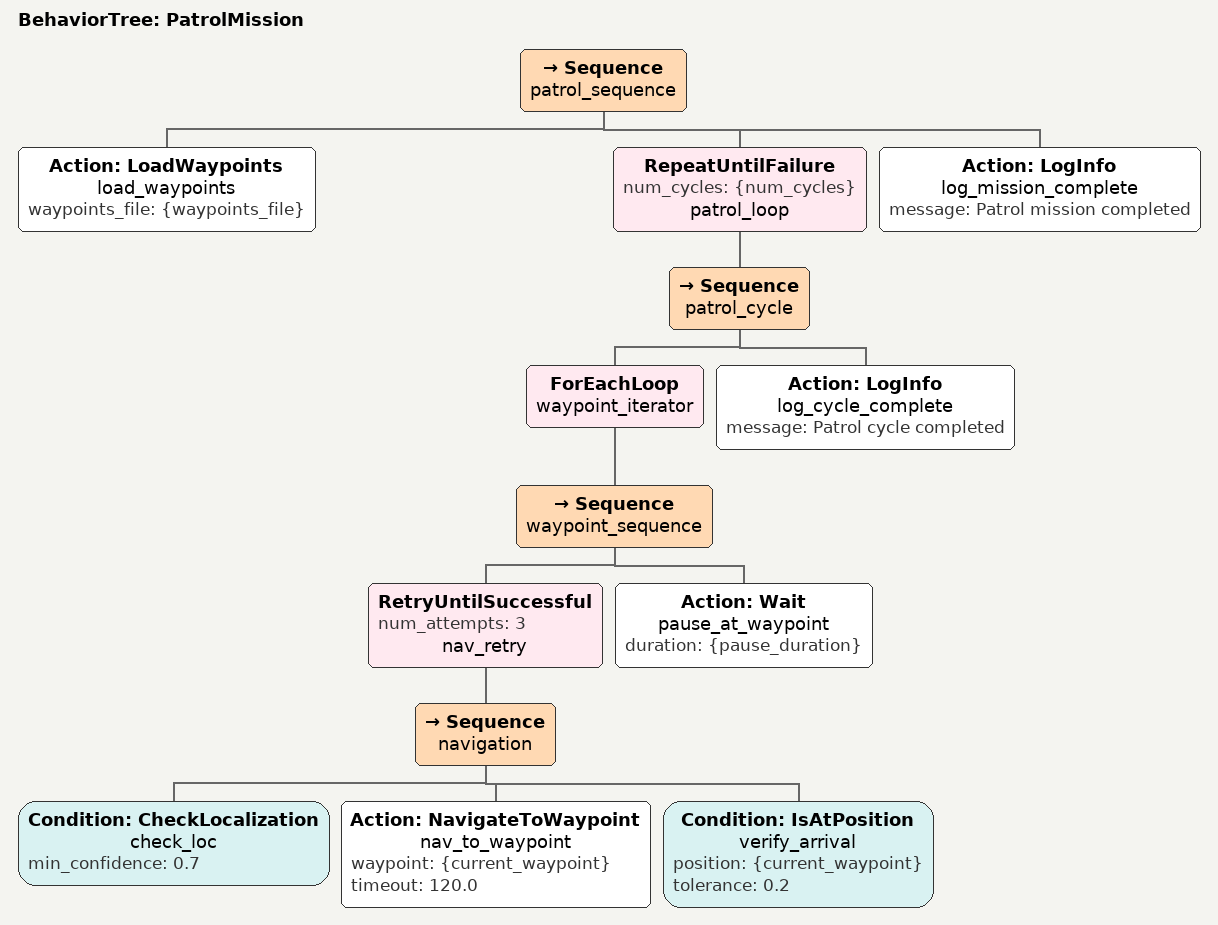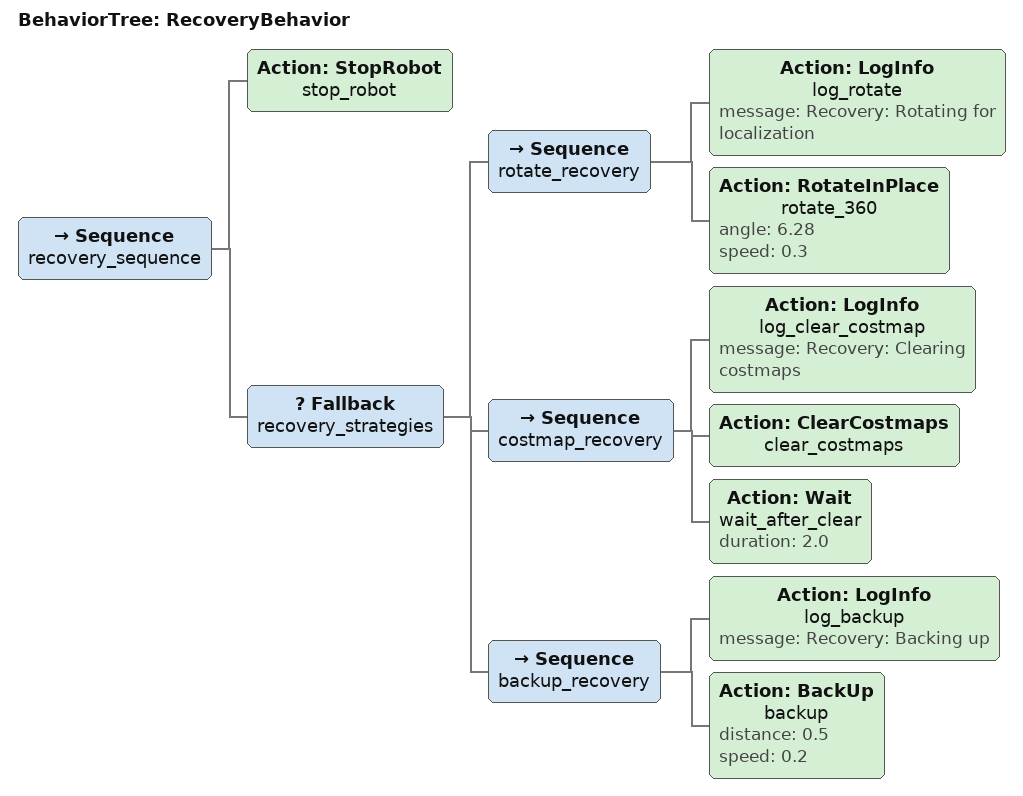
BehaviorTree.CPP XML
<root main_tree_to_execute="PatrolMission">
  <BehaviorTree ID="PatrolMission">
    <Sequence name="patrol_sequence">

      <!-- Initialize mission -->
      <Action ID="LoadWaypoints"
              name="load_waypoints"
              waypoints_file="{waypoints_file}"/>

      <!-- Main patrol loop -->
      <RepeatUntilFailure num_cycles="{num_cycles}" name="patrol_loop">
        <Sequence name="patrol_cycle">

          <!-- Iterate through waypoints -->
          <ForEachLoop name="waypoint_iterator">
            <Sequence name="waypoint_sequence">

              <!-- Navigate to waypoint -->
              <RetryUntilSuccessful num_attempts="3" name="nav_retry">
                <Sequence name="navigation">

                  <!-- Check localization quality -->
                  <Condition ID="CheckLocalization"
                             name="check_loc"
                             min_confidence="0.7"/>

                  <!-- Navigate to target -->
                  <Action ID="NavigateToWaypoint"
                          name="nav_to_waypoint"
                          waypoint="{current_waypoint}"
                          timeout="120.0"/>

                  <!-- Verify arrival -->
                  <Condition ID="IsAtPosition"
                             name="verify_arrival"
                             position="{current_waypoint}"
                             tolerance="0.2"/>
                </Sequence>
              </RetryUntilSuccessful>

              <!-- Pause at waypoint -->
              <Action ID="Wait"
                      name="pause_at_waypoint"
                      duration="{pause_duration}"/>

            </Sequence>
          </ForEachLoop>

          <!-- Log cycle completion -->
          <Action ID="LogInfo"
                  name="log_cycle_complete"
                  message="Patrol cycle completed"/>

        </Sequence>
      </RepeatUntilFailure>

      <!-- Mission complete -->
      <Action ID="LogInfo"
              name="log_mission_complete"
              message="Patrol mission completed"/>

    </Sequence>
  </BehaviorTree>

  <!-- Recovery behavior tree -->
  <BehaviorTree ID="RecoveryBehavior">
    <Sequence name="recovery_sequence">

      <!-- Stop current motion -->
      <Action ID="StopRobot" name="stop_robot"/>

      <!-- Try recovery strategies -->
      <Fallback name="recovery_strategies">

        <!-- Strategy 1: Rotate to improve localization -->
        <Sequence name="rotate_recovery">
          <Action ID="LogInfo"
                  name="log_rotate"
                  message="Recovery: Rotating for localization"/>
          <Action ID="RotateInPlace"
                  name="rotate_360"
                  angle="6.28"
                  speed="0.3"/>
        </Sequence>

        <!-- Strategy 2: Clear costmaps and retry -->
        <Sequence name="costmap_recovery">
          <Action ID="LogInfo"
                  name="log_clear_costmap"
                  message="Recovery: Clearing costmaps"/>
          <Action ID="ClearCostmaps" name="clear_costmaps"/>
          <Action ID="Wait"
                  name="wait_after_clear"
                  duration="2.0"/>
        </Sequence>

        <!-- Strategy 3: Back up and retry -->
        <Sequence name="backup_recovery">
          <Action ID="LogInfo"
                  name="log_backup"
                  message="Recovery: Backing up"/>
          <Action ID="BackUp"
                  name="backup"
                  distance="0.5"
                  speed="0.2"/>
        </Sequence>

      </Fallback>

    </Sequence>
  </BehaviorTree>

</root>
